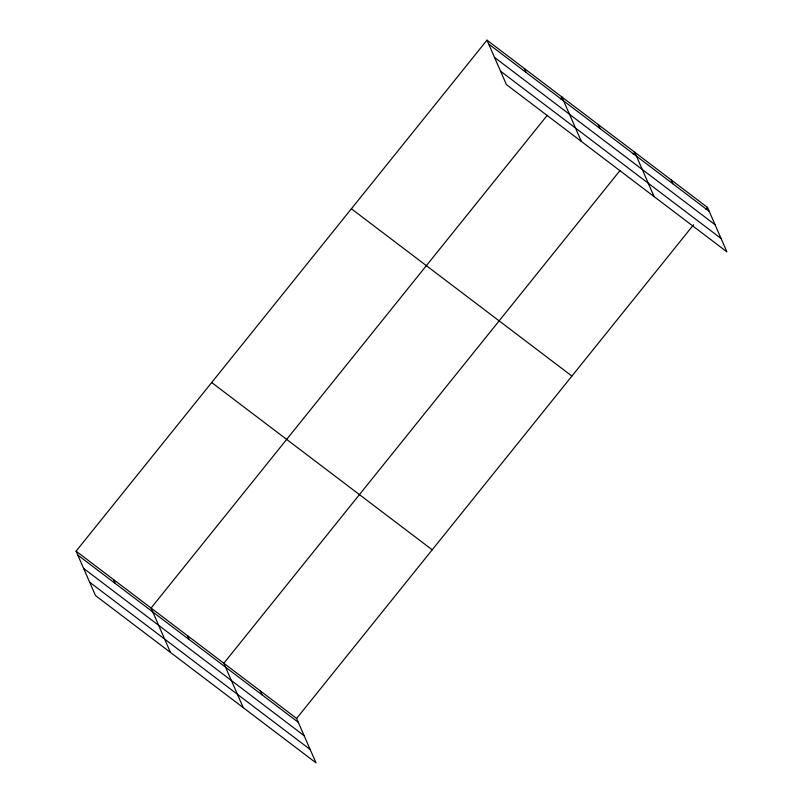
<?xml version="1.0" encoding="UTF-8"?>
<svg xmlns="http://www.w3.org/2000/svg" width="803" height="803" viewBox="0 0 803 803"><rect width="100%" height="100%" fill="white"/><g stroke="black" fill="none" stroke-linecap="round" stroke-linejoin="round"><path stroke-width="1.2" d="M76.094 551.169L296.618 718.454L316.011 762.85L95.497 595.565L76.094 551.169L486.989 40.15L707.503 207.435L726.906 251.831L506.382 84.546L486.989 40.15M547.234 115.331L151.074 608.042L170.477 652.438M560.414 98.95L561.959 97.022L581.362 141.428M620.006 170.537L223.846 663.248L243.249 707.644M633.186 154.156L634.731 152.229L654.134 196.635M296.618 718.454L693.561 224.78M705.957 209.362L707.503 207.435M488.696 44.065L709.21 211.35M494.528 57.425L715.051 224.71M500.55 71.186L721.064 238.471M351.393 208.79L571.907 376.065M211.691 382.529L432.205 549.814M77.811 555.074L298.325 722.359M83.642 568.434L304.166 735.719M89.655 582.205L310.179 749.49M671.117 179.832L672.824 183.746M598.345 124.626L600.052 128.54M524.469 68.586L526.186 72.501M260.232 690.851L261.939 694.756M187.46 635.645L189.167 639.559M113.584 579.605L115.301 583.52"/></g></svg>
